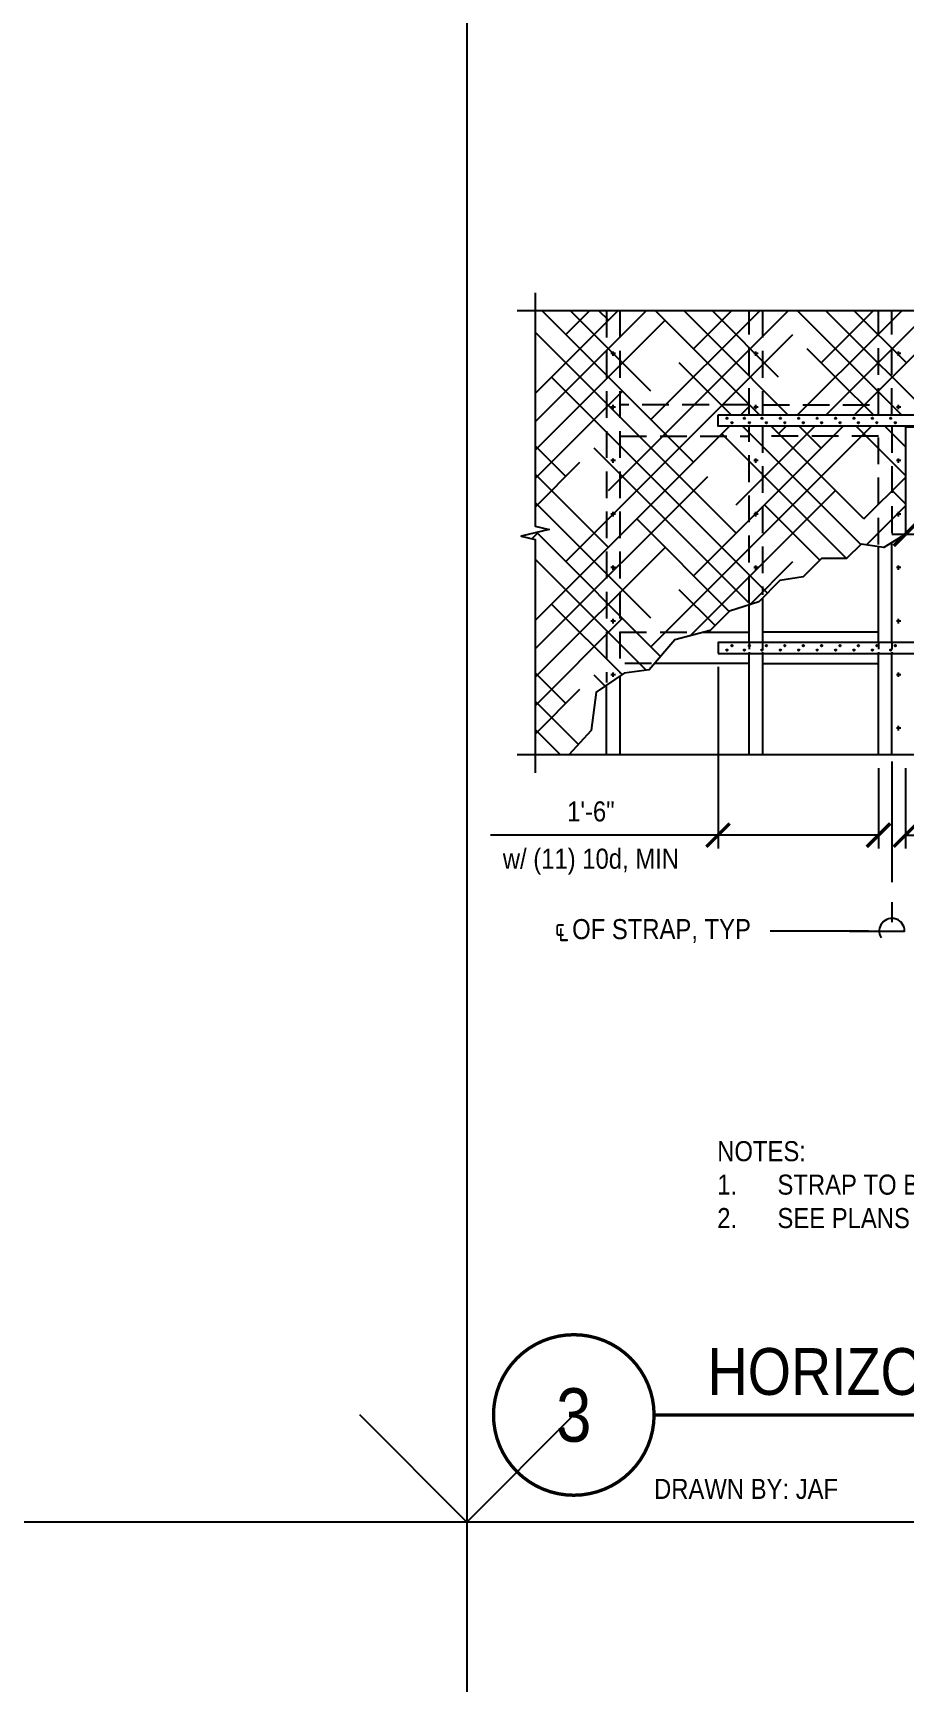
# Model space of a CAD drawing. Header units: inches. Extents: x -16404 to 14624, y -1591 to 16152.
# Drawn here: x 10202.5 to 10300.3, y 7529.9 to 7714.9 of the extents above; entities that cross this region are included whole.
import ezdxf
from ezdxf import colors
from ezdxf.entities.mleader import LeaderData, LeaderLine
from ezdxf.enums import TextEntityAlignment as Align
from ezdxf.math import Vec2, Vec3

# ---------------------------------------------------------------- set-up
doc = ezdxf.new("R2010")
doc.units = ezdxf.units.IN
doc.header["$LTSCALE"] = 24
doc.header["$MEASUREMENT"] = 0
for name, pattern in [('CENTER2', [1.125, 0.75, -0.125, 0.125, -0.125]), ('DASHED2', [0.375, 0.25, -0.125]), ('HIDDEN2', [0.1875, 0.125, -0.0625]), ('HIDDEN8', [0.04625, 0.03125, -0.015])]:
    doc.linetypes.add(name, pattern=pattern)
doc.layers.get('0').update_dxf_attribs({"linetype": 'CONTINUOUS'})
doc.layers.get('DefPoints').update_dxf_attribs({"color": 251, "linetype": 'CONTINUOUS'})
doc.layers.add('DESIGNER COMMENTS', color=221, linetype='CONTINUOUS', plot=False)
doc.layers.add('S-ANNO-GRID-NONPLOT', color=251, linetype='CONTINUOUS', plot=False)
for name, color, linetype in [('S-ANNO-DIMS', 2, 'CONTINUOUS'), ('S-ANNO-NOTE', 4, 'CONTINUOUS'), ('S-BREAK', 2, 'CONTINUOUS'), ('S-GRID', 1, 'CENTER2'), ('S-NAIL', 2, 'CONTINUOUS'), ('S-SIMPSON', 2, 'CONTINUOUS'), ('S-TYP DETAIL BLOCKS', 1, 'CONTINUOUS'), ('S-WOOD', 3, 'CONTINUOUS')]:
    doc.layers.add(name, color=color, linetype=linetype)
doc.layers.add('S-HATCH1', color=1, linetype='CONTINUOUS', transparency=0.5)
doc.styles.add('Arial', font='arial.ttf', dxfattribs={"width": 0.85})
doc.dimstyles.new('DIM-24_Se', dxfattribs={"dimscale": 24, "dimtxt": 0.09375, "dimasz": 0.109375, "dimexe": 0.0625, "dimexo": 0.0625, "dimgap": 0.0625, "dimtad": 1, "dimdec": 4, "dimzin": 11, "dimdsep": 46, "dimlunit": 4, "dimtxsty": 'Arial', "dimblk": 'ARCHTICK', "dimcen": 0.125, "dimdle": 0.0625, "dimclrd": 256, "dimclre": 256, "dimclrt": 4, "dimadec": 0, "dimazin": 0, "dimtfac": 0.75, "dimtdec": 4, "dimtmove": 0, "dimatfit": 3, "dimfxl": 1, "dimfrac": 1, "dimtolj": 1, "dimtzin": 0, "dimarcsym": 0})

# ---------------------------------------------------------------- blocks, each defined once
blk = doc.blocks.new('Se_30x42_DETAILS_GRID')
for p, q in [((29.65575970006625, 21.7499999999993), (29.65575970006625, 14.4999999999993)), ((29.65575970006695, 14.5), (30.15575970008899, 15.00000000002216)), ((29.65575970006717, 14.5), (22.24181977505055, 14.5)), ((37.06969962508379, 14.5), (29.65575970006717, 14.5)), ((29.65575970006695, 14.4999999999993), (29.65575970006695, 7.249999999999304))]:
    blk.add_line(p, q)
at = {"linetype": 'DASHED2', "ltscale": 0.5}
blk.add_line((29.65575970006695, 14.5), (29.15575970004491, 15.00000000002216), dxfattribs=at)
blk = doc.blocks.new('*U818')
at = {"const_width": 0.1875}
for points in [[(-4.5, 1.2e-15, -1), (4.5, 0, 3.732050807568882)], [(-4.5, 0, 1), (4.5, 0, -3.732050807568882)]]:
    blk.add_lwpolyline(points, format="xyb", dxfattribs=at)
blk.add_lwpolyline([(4.5, 0), (76.96727909967372, 0)], dxfattribs=at)
blk.add_circle((0, 0), 4.5)
at = {"style": 'Arial', "width": 0.85}
for tag, p in [('DWG_TITLE_1', (7.5, 6.1875)), ('DWG_TITLE_2', (7.5, 2.4375))]:
    blk.add_attdef(tag, text='', height=2.625, dxfattribs=at).set_placement(p, align=Align.MIDDLE_LEFT)
blk.add_attdef('#', text='', height=3, dxfattribs=at).set_placement((0, 0), align=Align.MIDDLE_CENTER)
blk.add_attdef('SCALE', text='', height=1.125, dxfattribs=at).set_placement((75.84227909967372, -1.125), align=Align.TOP_RIGHT)
blk = doc.blocks.new('_ARCHTICK')
at = {"color": 0, "linetype": 'ByBlock', "const_width": 0.15}
blk.add_lwpolyline([(-0.5, -0.5), (0.5, 0.5)], dxfattribs=at)
blk = doc.blocks.new('*D820')
at = {"layer": 'DefPoints', "color": 0, "transparency": 16777216}
for p in [(37.16821890174288, 98.74999999946795), (85.16821890174288, 98.74999999946795), (85.16821890174288, 98.74999999946795)]:
    blk.add_point(p, dxfattribs=at)
at = {"layer": 'S-ANNO-DIMS', "lineweight": -2, "transparency": 16777216}
blk.add_line((35.66821890174288, 98.74999999946795), (86.66821890174288, 98.74999999946795), dxfattribs=at)
at = {"layer": 'S-ANNO-DIMS', "lineweight": -2, "transparency": 16777216, "xscale": 2.625, "yscale": 2.625, "zscale": 2.625, "rotation": 180}
blk.add_blockref('_ARCHTICK', (37.16821890174288, 98.74999999946795), dxfattribs=at)
at = {"layer": 'S-ANNO-DIMS', "lineweight": -2, "transparency": 16777216, "xscale": 2.625, "yscale": 2.625, "zscale": 2.625}
blk.add_blockref('_ARCHTICK', (85.16821890174288, 98.74999999946795), dxfattribs=at)
at = {"layer": 'S-ANNO-DIMS', "color": 4, "transparency": 16777216, "insert": (61.16821890174288, 101.4141371072442), "char_height": 2.25, "attachment_point": 5, "style": 'Arial'}
blk.add_mtext('\\A1;OPENING WIDTH {\\H0.95833x;≤\\fMS Shell Dlg 2|b0|i0|c0|p0;\\H0.73913x; }4\'-0"', dxfattribs=at)
blk = doc.blocks.new('*D2429')
at = {"layer": 'DefPoints', "color": 0, "transparency": 16777216}
for p in [(16.16821890174288, 85.37499999946976), (34.16821890174288, 73.99999999946976), (34.16821890174288, 65.00528290704187)]:
    blk.add_point(p, dxfattribs=at)
at = {"layer": 'S-ANNO-DIMS', "lineweight": -2, "transparency": 16777216}
for p, q in [((16.16821890174288, 83.87499999946976), (16.16821890174288, 63.50528290704187)), ((34.16821890174288, 72.49999999946976), (34.16821890174288, 63.50528290704187)), ((16.16821890174288, 65.00528290704187), (-9.341693274247055, 65.00528290704187)), ((34.16821890174288, 65.00528290704187), (14.66821890174288, 65.00528290704187))]:
    blk.add_line(p, q, dxfattribs=at)
at = {"layer": 'S-ANNO-DIMS', "lineweight": -2, "transparency": 16777216, "xscale": 2.625, "yscale": 2.625, "zscale": 2.625, "rotation": 180}
blk.add_blockref('_ARCHTICK', (16.16821890174288, 65.00528290704187), dxfattribs=at)
at = {"layer": 'S-ANNO-DIMS', "lineweight": -2, "transparency": 16777216, "xscale": 2.625, "yscale": 2.625, "zscale": 2.625}
blk.add_blockref('_ARCHTICK', (34.16821890174288, 65.00528290704187), dxfattribs=at)
at = {"layer": 'S-ANNO-DIMS', "color": 4, "transparency": 16777216, "char_height": 2.25, "attachment_point": 5, "style": 'Arial'}
for s, insert in [('\\A1;1\'-6"', (1.91844912002307, 67.65407212941568)), ('\\A1;w/ (11) 10d, MIN', (1.91844912002307, 62.03035111986588))]:
    blk.add_mtext(s, dxfattribs=dict(at, insert=insert))
blk = doc.blocks.new('*D2430')
at = {"layer": 'DefPoints', "color": 0, "transparency": 16777216}
for p in [(55.16821890174469, 85.37499999946795), (37.16821890174469, 73.99999999946976), (37.16821890174469, 65.00528290704187)]:
    blk.add_point(p, dxfattribs=at)
at = {"layer": 'S-ANNO-DIMS', "lineweight": -2, "transparency": 16777216}
for p, q in [((55.16821890174469, 83.87499999946795), (55.16821890174469, 63.50528290704187)), ((37.16821890174469, 72.49999999946976), (37.16821890174469, 63.50528290704187)), ((37.16821890174469, 65.00528290704187), (56.66821890174469, 65.00528290704187)), ((55.16821890174469, 65.00528290704187), (84.25961129601409, 65.00528290704187))]:
    blk.add_line(p, q, dxfattribs=at)
at = {"layer": 'S-ANNO-DIMS', "lineweight": -2, "transparency": 16777216, "xscale": 2.625, "yscale": 2.625, "zscale": 2.625, "rotation": 180}
blk.add_blockref('_ARCHTICK', (37.16821890174469, 65.00528290704187), dxfattribs=at)
at = {"layer": 'S-ANNO-DIMS', "lineweight": -2, "transparency": 16777216, "xscale": 2.625, "yscale": 2.625, "zscale": 2.625}
blk.add_blockref('_ARCHTICK', (55.16821890174469, 65.00528290704187), dxfattribs=at)
at = {"layer": 'S-ANNO-DIMS', "color": 4, "transparency": 16777216, "char_height": 2.25, "attachment_point": 5, "style": 'Arial'}
for s, insert in [('\\A1;1\'-6"', (72.99946890174397, 67.65407212941568)), ('\\A1;w/ (11) 10d, MIN', (72.99946890174397, 62.03035111986588))]:
    blk.add_mtext(s, dxfattribs=dict(at, insert=insert))
blk = doc.blocks.new('ARROW-LOOP')
at = {"color": 0}
blk.add_lwpolyline([(-1.80643092716582, 4.547473508864641e-13), (0.5420998376011994, 4.547473508864641e-13, 1.317177028536598), (-0.4638054410929726, -0.2806363246950241)], format="xyb", dxfattribs=at)
blk = doc.blocks.new('NAIL-END')
at = {"color": 2}
for p, q in [((-0.2499999999990905, 0), (0.2499999999990905, 0)), ((9.094947017729282e-13, 0.2499999999990905), (-9.094947017729282e-13, -0.25))]:
    blk.add_line(p, q, dxfattribs=at)
blk = doc.blocks.new('*U475')
at = {"layer": 'S-NAIL', "rotation": 180}
blk.add_blockref('NAIL-END', (0, -4.547473508864641e-13), dxfattribs=at)
blk = doc.blocks.new('*U476')
at = {"layer": 'S-NAIL', "color": 0, "linetype": 'ByBlock', "lineweight": -2, "transparency": 16777216}
for p in [(2.204364238465236e-15, 36), (1.83697019872103e-15, 30), (1.469576158976824e-15, 24), (1.102182119232618e-15, 18), (7.347880794884119e-16, 12), (3.673940397442059e-16, 6), (0, 0)]:
    blk.add_blockref('*U475', p, dxfattribs=at)
blk = doc.blocks.new('*U483')
at = {"layer": 'S-NAIL', "rotation": 180}
blk.add_blockref('NAIL-END', (0, -4.547473508864641e-13), dxfattribs=at)
blk = doc.blocks.new('*U484')
at = {"layer": 'S-NAIL', "color": 0, "linetype": 'ByBlock', "lineweight": -2, "transparency": 16777216}
for p in [(1.469576158976824e-15, 24), (1.102182119232618e-15, 18), (7.347880794884119e-16, 12), (3.673940397442059e-16, 6), (0, 0)]:
    blk.add_blockref('*U483', p, dxfattribs=at)
blk = doc.blocks.new('*U485')
at = {"layer": 'S-NAIL', "rotation": 180}
blk.add_blockref('NAIL-END', (0, -4.547473508864641e-13), dxfattribs=at)
blk = doc.blocks.new('*U486')
at = {"layer": 'S-NAIL', "color": 0, "linetype": 'ByBlock', "lineweight": -2, "transparency": 16777216}
for p in [(2.571758278209442e-15, 42), (2.204364238465236e-15, 36), (1.83697019872103e-15, 30), (1.469576158976824e-15, 24), (1.102182119232618e-15, 18), (7.347880794884119e-16, 12), (3.673940397442059e-16, 6), (0, 0)]:
    blk.add_blockref('*U485', p, dxfattribs=at)
blk = doc.blocks.new('Se_HORIZONTAL DIAPHRAGM OPENING')
at = {"layer": 'S-HATCH1'}
h = blk.add_hatch(dxfattribs=at)
h.set_pattern_fill('HOUND', color=256, scale=36, angle=45, style=0)
h.set_pattern_definition([(45, (-2992.316762352436, -4762.000000000534), (4.772970773009196, 7.954951288348661), [36, -18]), (135, (-2992.316762352436, -4762.000000000534), (4.772970773009196, -7.954951288348661), [36, -18])])
h.paths.add_polyline_path([(37.16821890174288, 110.7499999994679), (61.16821890174288, 110.7499999994679), (64.4814050924324, 112.6606926288378), (65.58043115684814, 114.9439660602775), (68.27440738403493, 116.3336494947644), (69.13837630731541, 118.2919718861203), (72.1760940974109, 121.5577991376804), (72.73525465014973, 123.7950747262412), (61.92536603114422, 123.795074726243), (61.54679246644446, 122.2383723403482), (60.78964533704311, 125.3517771121342), (60.41107177234881, 123.795074726243), (-4.331781098255306, 123.7950747262412), (-4.331781098257125, 99.65468449225591), (-2.775078712362301, 99.27611092755615), (-5.88848348414831, 98.51896379815298), (-4.331781098257125, 98.1403902334605), (-4.331781098255306, 73.99999999946795), (-0.5562459573102387, 73.99999999946795), (1.957409539947548, 76.73116166254567), (2.512467761102016, 81.04376183552449), (5.658675036211207, 83.18591889935215), (8.457950983205592, 83.54797396007052), (11.32426294724974, 86.9030086864932), (15.29406264455247, 87.96261945949027), (17.46969011062538, 90.13824692556318), (20.73772323208323, 91.16795847908998), (23.11249906913145, 93.54273431613638), (25.71476743572748, 93.95530910144862), (27.76744970831714, 96.00799137403737), (30.573548012022, 96.00799137403737), (32.21526095386253, 97.6497043158779), (34.77267930711423, 97.25394227738343), (37.16821890174288, 98.74999999946795)])
at = {"layer": 'S-BREAK'}
for points in [[(124.6682189017411, 123.7950747262421), (61.92536603114422, 123.795074726243), (61.54679246644446, 122.2383723403482), (60.78964533704311, 125.3517771121342), (60.41107177234881, 123.795074726243), (-6.331781098255306, 123.7950747262421)], [(-4.331781098255306, 125.7950747262421), (-4.331781098257125, 99.65468449225591), (-2.775078712362301, 99.27611092755615), (-5.88848348414831, 98.51896379815298), (-4.331781098257125, 98.1403902334605), (-4.331781098255306, 71.99999999946795)], [(124.6682189017411, 73.99999999946795), (61.92536603114422, 73.99999999946795), (61.54679246644446, 72.44329761357494), (60.78964533704311, 75.55670238536095), (60.41107177234881, 73.99999999946795), (-6.331781098255306, 73.99999999946795)]]:
    blk.add_lwpolyline(points, dxfattribs=at)
at = {"layer": 'S-GRID', "color": 1, "linetype": 'CENTER2', "ltscale": 0.75}
blk.add_line((35.66821890174288, 73.24999999946976), (35.66821890174469, 53.24999999946976), dxfattribs=at)
at = {"layer": 'S-SIMPSON'}
blk.add_lwpolyline([(16.16821890174288, 85.37499999946795), (55.16821890174469, 85.37499999946795), (55.16821890174469, 86.62499999946795), (16.16821890174288, 86.62499999946795)], close=True, dxfattribs=at)
for centre in [(17.16821890174288, 85.74999999946795), (17.73071890174288, 86.24999999946795), (19.1325439017437, 85.74999999946795), (19.6950439017437, 86.24999999946795), (21.09686890174271, 85.74999999946795), (21.59686890174271, 86.24999999946795), (23.15936890174271, 85.74999999946795), (23.65936890174271, 86.24999999946795), (25.22186890174271, 85.74999999946795), (25.72186890174271, 86.24999999946795), (27.28436890174271, 85.74999999946795), (27.78436890174271, 86.24999999946795), (29.34686890174271, 85.74999999946795), (29.84686890174271, 86.24999999946795), (31.40936890174271, 85.74999999946795), (31.90936890174271, 86.24999999946795), (33.47186890174271, 85.74999999946795), (33.97186890174271, 86.24999999946795), (35.53436890174271, 85.74999999946795), (36.03436890174271, 86.24999999946795)]:
    blk.add_circle(centre, 0.078, dxfattribs=at)
at = {"layer": 'S-WOOD', "color": 2, "linetype": 'HIDDEN2'}
for points in [[(3.668218901744694, 123.7950747262421), (3.668218901744694, 82.1331243532104)], [(5.168218901744694, 123.7950747262421), (5.168218901744694, 83.15442883660035)], [(19.66821890174469, 112.124999999467), (19.66821890174469, 123.7950747262421)], [(21.16821890174469, 123.7950747262421), (21.16821890174469, 112.124999999467)], [(34.16821890174288, 112.1249999994679), (34.16821890174288, 123.7950747262421)], [(35.66821890174288, 112.1249999994679), (35.66821890174288, 123.7950747262412)], [(19.66821890174469, 113.2499999994661), (5.168218901744694, 113.2499999994661)], [(21.16821890174469, 113.2499999994661), (34.16821890174288, 113.2499999994661)], [(5.168218901744694, 109.7499999994661), (19.66821890174469, 109.7499999994661)], [(19.66821890174469, 91.09308890602097), (19.66821890174469, 110.874999999467)], [(21.16821890174469, 110.8749999994679), (21.16821890174469, 91.95200753934387)], [(34.16821890174288, 109.7499999994661), (21.16821890174469, 109.7499999994661)], [(34.16821890174288, 97.60045864952826), (34.16821890174288, 110.8749999994679)], [(35.66821890174288, 110.8749999994679), (35.66821890174288, 98.10797099102365)], [(5.168218901744694, 87.74999999946795), (13.52808209135583, 87.74999999946795)], [(8.729639660490648, 84.25086403863406), (5.168218901744694, 84.25086403863406)]]:
    blk.add_lwpolyline(points, dxfattribs=at)
at = {"layer": 'S-WOOD'}
for points in [[(34.16821890174288, 86.62499999946795), (34.16821890174288, 97.34748289107029)], [(35.66821890174288, 86.74999999946795), (35.66821890174288, 97.81322292086679)], [(19.66821890174469, 86.62499999946795), (19.66821890174469, 90.83097261494277)], [(21.16821890174469, 91.59845414875053), (21.16821890174469, 86.62499999946795)], [(14.4974902714257, 87.74999999946795), (19.66821890174469, 87.74999999946795)], [(34.16821890174288, 87.74999999946795), (21.16821890174469, 87.74999999946795)], [(19.66821890174469, 73.99999999946795), (19.66821890174469, 85.37499999946795)], [(21.16821890174469, 85.37499999946795), (21.16821890174469, 73.99999999946795)], [(34.16821890174288, 73.99999999946795), (34.16821890174288, 85.24999999946795), (34.16821890174288, 85.37499999946795)], [(35.66821890174288, 73.99999999946704), (35.66821890174288, 85.24999999946795)], [(19.63883706036177, 84.25086403863406), (9.058452142173337, 84.25086403863406)], [(21.13883706036177, 84.25086403863406), (34.13883706036177, 84.25086403863406)], [(3.668218901744694, 73.99999999946795), (3.668218901744694, 81.83067771660444)], [(5.168218901744694, 82.85198219999438), (5.168218901744694, 73.99999999946795)]]:
    blk.add_lwpolyline(points, dxfattribs=at)
at = {"layer": 'S-WOOD', "color": 2, "linetype": 'HIDDEN8'}
for points in [[(19.66821890174469, 86.62499999946704), (19.66821890174469, 85.37499999946795)], [(21.16821890174469, 86.62499999946704), (21.16821890174469, 85.37499999946795)], [(34.16821890174288, 86.62499999946795), (34.16821890174288, 85.37499999946795)], [(35.66821890174288, 86.62499999946795), (35.66821890174288, 85.37499999946795)]]:
    blk.add_lwpolyline(points, dxfattribs=at)
at = {"layer": 'S-NAIL'}
blk.add_blockref('*U476', (4.418218901744694, 82.99999999944339), dxfattribs=at)
at = {"layer": 'DESIGNER COMMENTS', "insert": (8.999677541291021, -7.16202902598252), "char_height": 2.25, "width": 29.7087676248, "attachment_point": 1, "style": 'Arial'}
blk.add_mtext('\\A1;DRAWN BY: JAF', dxfattribs=at)
at = {"layer": 'S-ANNO-NOTE', "insert": (16.0795281697483, 20.91813543573517), "char_height": 2.25, "width": 137.8788786991708, "attachment_point": 7, "style": 'Arial'}
blk.add_mtext('NOTES:\\P\\pi-6.75,l6.75,t6.75;{\\C4;1.^ISTRAP TO BE INSTALLED OVER SHEATHING. DO NOT COUNTERSINK INTO SHEATHING.\\P2.^ISEE PLANS FOR STRAPS IN LARGER OPENINGS.}', dxfattribs=at)
at = {"layer": 'S-ANNO-DIMS'}
dim = blk.add_linear_dim(base=(85.16821890174288, 98.74999999946795), p1=(37.16821890174288, 98.74999999946795), p2=(85.16821890174288, 98.74999999946795), angle=180, text='OPENING WIDTH {\\H0.95833x;≤\\fMS Shell Dlg 2|b0|i0|c0|p0;\\H0.73913x; }<>', dimstyle='DIM-24_Se', dxfattribs=at)
dim.commit()
dim.dimension.update_dxf_attribs({"geometry": '*D820', "text_midpoint": (61.16821890174288, 101.4141371072442)})
dim = blk.add_linear_dim(base=(34.16821890174288, 65.00528290704187), p1=(16.16821890174288, 85.37499999946976), p2=(34.16821890174288, 73.99999999946976), angle=180, text='<>\\Xw/ (11) 10d, MIN', dimstyle='DIM-24_Se', dxfattribs=at)
dim.commit()
dim.dimension.update_dxf_attribs({"geometry": '*D2429', "text_midpoint": (1.91844912002307, 65.00528290704187), "dimtype": 160})
dim = blk.add_linear_dim(base=(37.16821890174469, 65.00528290704187), p1=(55.16821890174469, 85.37499999946795), p2=(37.16821890174469, 73.99999999946976), text='<>\\Xw/ (11) 10d, MIN', dimstyle='DIM-24_Se', dxfattribs=at)
dim.commit()
dim.dimension.update_dxf_attribs({"geometry": '*D2430', "text_midpoint": (72.99946890174397, 65.00528290704187), "dimtype": 160})
at = {"layer": 'S-ANNO-NOTE'}
ml = blk.add_multileader_mtext('Standard', dxfattribs=at)
ml.set_content('{\\fISOCPEUR|b0|i0|c0|p34;℄} OF STRAP, TYP', color=4, style='Arial')
ml.set_leader_properties(color=2)
ml.set_arrow_properties(name='ARROW-LOOP')
ml.build(insert=Vec2(0, 0))
ml.multileader.update_dxf_attribs({"dogleg_length": 0.36, "arrow_head_size": 2.625, "scale": 24})
ctx = ml.context
ctx.base_point, ctx.scale, ctx.char_height, ctx.arrow_head_size, ctx.landing_gap_size, ctx.plane_origin = Vec3(-4.310005451981709, 54.24999999946976), 24, 2.25, 2.625, 2.16, Vec3(73.96796471278685, 363.5848218455294)
ctx.text_align_type = 2
notes = []
notes.append((ctx, [(0, (1, 1, 0), (25.01574659440303, 54.24999999946976), (-1, 0), 3.000000000000014, [(0, [(35.66821890174469, 54.24999999946976)], 0, [])])]))
ctx.mtext.insert, ctx.mtext.width, ctx.mtext.alignment, ctx.mtext.flow_direction = Vec3(19.85574659440301, 55.59754433780537), 48, 3, 5
for ctx, leaders in notes:
    for number, flags, end, landing, length, lines in leaders:
        leader = LeaderData()
        leader.index, (leader.has_last_leader_line, leader.has_dogleg_vector, leader.attachment_direction) = number, flags
        leader.last_leader_point, leader.dogleg_vector, leader.dogleg_length = Vec3(end), Vec3(landing), length
        for number, points, colour, breaks in lines:
            line = LeaderLine()
            line.index, line.vertices, line.color, line.breaks = number, Vec3.list(points), colors.encode_raw_color(colour), breaks
            leader.lines.append(line)
        ctx.leaders.append(leader)
blk.add_wipeout([(16.16821890174288, 112.12499999946657), (55.16821890174398, 112.12499999946657), (55.16821890174398, 110.87499999946658), (16.16821890174288, 110.87499999946658)]).dxf.layer = 'S-SIMPSON'
at = {"layer": 'S-BREAK'}
blk.add_lwpolyline([(72.73525465014973, 123.7950747262412), (72.1760940974109, 121.5577991376804), (69.13837630731541, 118.2919718861203), (68.27440738403493, 116.3336494947644), (65.58043115684814, 114.9439660602775), (64.4814050924324, 112.6606926288378), (61.16821890174288, 110.7499999994679), (37.16821890174288, 110.7499999994679), (37.16821890174288, 98.74999999946795), (34.77267930711423, 97.25394227738343), (32.21526095386253, 97.64970431587699), (30.573548012022, 96.00799137403737), (27.76744970831714, 96.00799137403737), (25.71476743572748, 93.95530910144862), (23.11249906913145, 93.54273431613638), (20.73772323208323, 91.16795847908998), (17.46969011062538, 90.13824692556318), (15.29406264455247, 87.96261945949027), (11.32426294724974, 86.9030086864932), (8.457950983205592, 83.54797396007052), (5.658675036211207, 83.18591889935215), (2.512467761102016, 81.04376183552449), (1.957409539947548, 76.73116166254567), (-0.5562459573102387, 73.99999999946795)], dxfattribs=at)
at = {"layer": 'S-SIMPSON'}
blk.add_lwpolyline([(16.16821890174288, 112.124999999467), (55.16821890174469, 112.124999999467), (55.16821890174469, 110.874999999467), (16.16821890174288, 110.874999999467)], close=True, dxfattribs=at)
for centre in [(17.16821890174288, 111.749999999467), (17.73071890174288, 111.249999999467), (19.1325439017437, 111.749999999467), (19.6950439017437, 111.249999999467), (21.09686890174271, 111.749999999467), (21.59686890174271, 111.249999999467), (23.15936890174271, 111.749999999467), (23.65936890174271, 111.249999999467), (25.22186890174271, 111.749999999467), (25.72186890174271, 111.249999999467), (27.28436890174271, 111.749999999467), (27.78436890174271, 111.249999999467), (29.34686890174271, 111.749999999467), (29.84686890174271, 111.249999999467), (31.40936890174271, 111.749999999467), (31.90936890174271, 111.249999999467), (33.47186890174271, 111.749999999467), (33.97186890174271, 111.249999999467), (35.53436890174271, 111.749999999467), (36.03436890174271, 111.249999999467)]:
    blk.add_circle(centre, 0.078, dxfattribs=at)
at = {"layer": 'S-NAIL'}
for name, p in [('*U484', (20.41821890174469, 94.99999999944248)), ('*U486', (36.41821890174469, 76.99999999944339))]:
    blk.add_blockref(name, p, dxfattribs=at)

msp = doc.modelspace()

# ---------------------------------------------------------------- block references
at = {"layer": 'S-ANNO-GRID-NONPLOT', "xscale": 24, "yscale": 24, "zscale": 24}
msp.add_blockref('Se_30x42_DETAILS_GRID', (9539.388160258908, 7200.000000000004), dxfattribs=at)
at = {"layer": 'S-ANNO-NOTE', "xscale": 2, "yscale": 2, "zscale": 2}
msp.add_blockref('*U818', (10263.12639306108, 7560.000000000459), dxfattribs=at).add_auto_attribs({'#': '3', 'DWG_TITLE_2': 'HORIZONTAL DIAPHRAGM OPENING', 'SCALE': 'SCALE: N.T.S.'})

# ---------------------------------------------------------------- next in the draw order: block references
at = {"layer": 'S-TYP DETAIL BLOCKS'}
msp.add_blockref('Se_HORIZONTAL DIAPHRAGM OPENING', (10263.12639306108, 7560.000000000459), dxfattribs=at)

doc.saveas('drawing.dxf')
